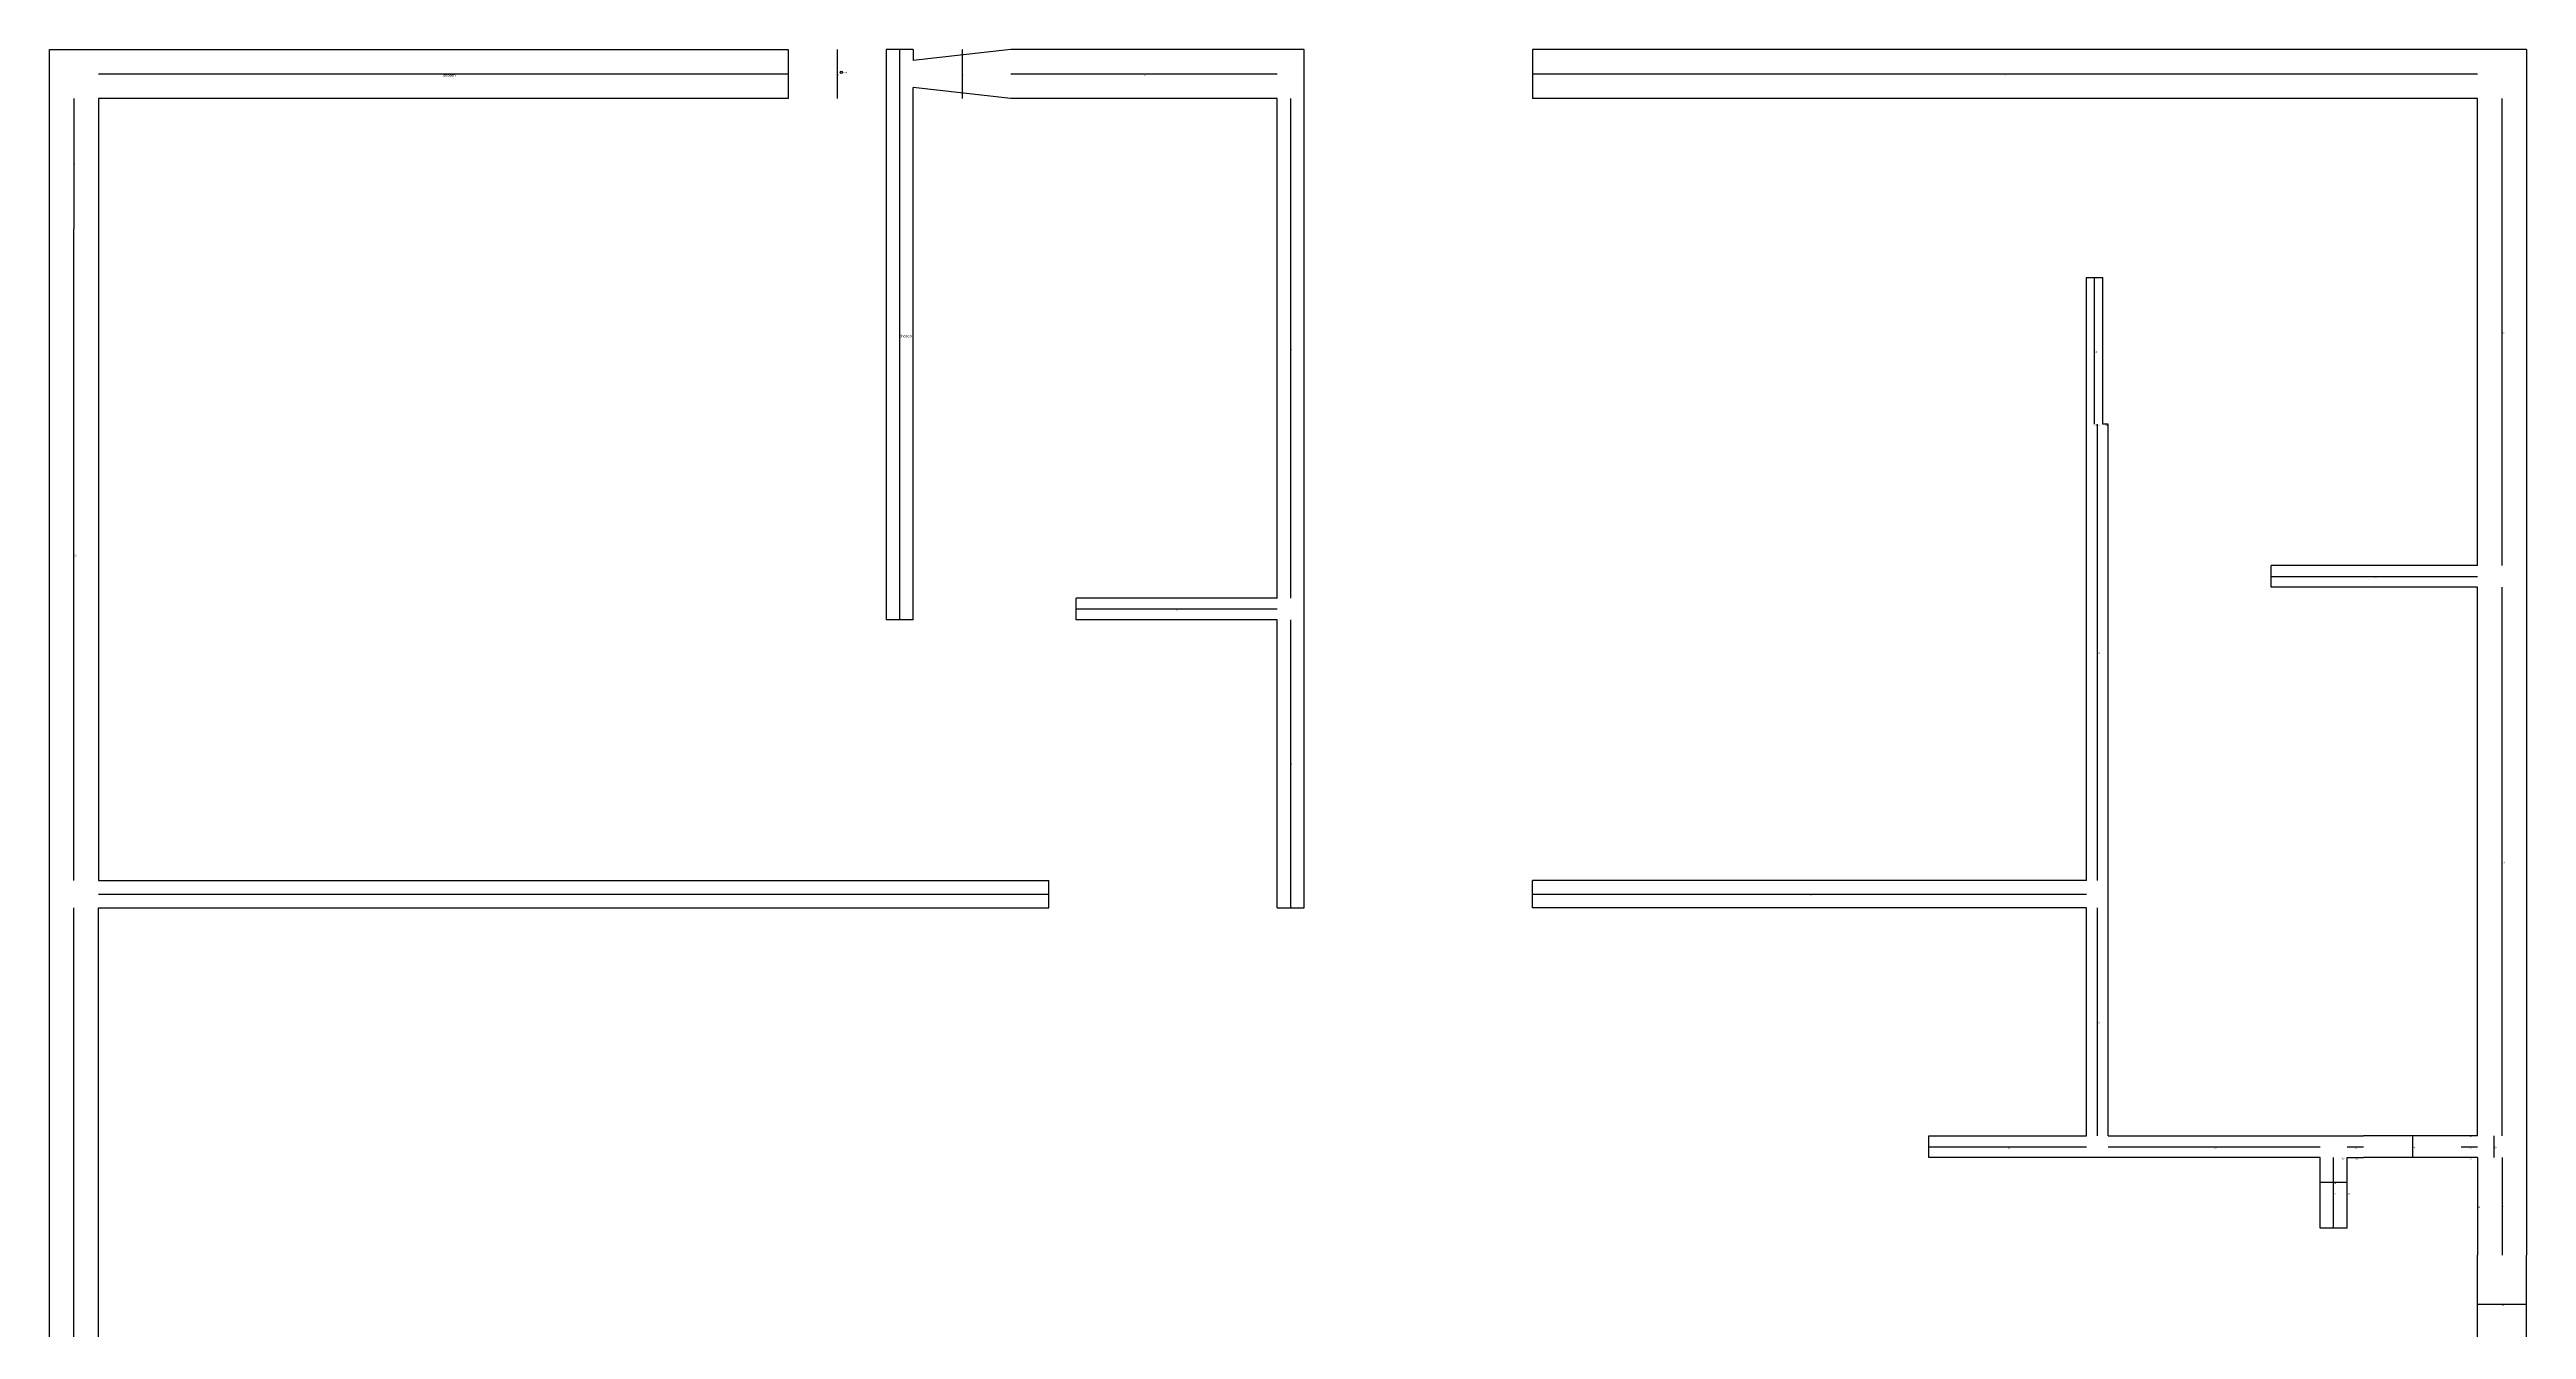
# Model space of a CAD drawing. Header units: metres. Extents: x 328 to 784, y 390 to 981.
# Drawn here: x 328 to 784, y 745.4 to 981 of the extents above; entities that cross this region are included whole.
import ezdxf

# ---------------------------------------------------------------- set-up
doc = ezdxf.new("R2010")
doc.units = ezdxf.units.M

msp = doc.modelspace()

# ---------------------------------------------------------------- linework, layer by layer
at = {"layer": 'centrelines'}
for p, q in [((473, 981), (473, 972)), ((484.5, 981), (484.5, 876)), ((496, 981), (496, 972)), ((337, 976.5), (464, 976.5)), ((505, 976.5), (554, 976.5)), ((601, 976.5), (775, 976.5)), ((332.5, 972), (332.5, 948)), ((556.5, 880), (556.5, 972)), ((779.5, 886), (779.5, 972)), ((332.5, 828), (332.5, 948)), ((704.5, 912), (704.5, 939)), ((704.5, 912), (704.5, 912)), ((705, 828), (705, 912)), ((705, 912), (705, 912)), ((706.5, 912), (706.5, 912)), ((737, 884), (775, 884)), ((779.5, 781), (779.5, 882)), ((517, 878), (554, 878)), ((556.5, 823), (556.5, 876)), ((337, 825.5), (512, 825.5)), ((601, 825.5), (703, 825.5)), ((332.5, 546), (332.5, 823)), ((705, 781), (705, 823)), ((763, 781), (763, 777)), ((773.5, 781), (773.5, 781)), ((778, 781), (778, 777)), ((674, 779), (703, 779)), ((707, 779), (746, 779)), ((748.5, 764), (748.5, 777)), ((750, 777), (750, 777)), ((751, 779), (754, 779)), ((752.5, 777), (752.5, 777)), ((772, 779), (775, 779)), ((773.5, 777), (773.5, 777)), ((779.5, 777), (779.5, 759)), ((746, 772.5), (751, 772.5)), ((746, 770.5), (746, 770.5)), ((751, 770.5), (751, 770.5)), ((775, 768), (775, 768)), ((775, 750), (784, 750))]:
    msp.add_line(p, q, dxfattribs=at)
at = {"layer": 'entity_location'}
msp.add_circle((473.76, 976.79), 0.2, dxfattribs=at)
at = {"layer": 'wall'}
for p, q in [((328, 537), (328, 981)), ((328, 981), (464, 981)), ((464, 981), (464, 972)), ((487, 981), (482, 981)), ((482, 981), (482, 876)), ((505, 981), (487, 979)), ((487, 981), (487, 979)), ((559, 981), (505, 981)), ((559, 823), (559, 981)), ((784, 981), (601, 981)), ((601, 981), (601, 972)), ((784, 981), (784, 759)), ((464, 972), (337, 972)), ((337, 972), (337, 948)), ((505, 972), (487, 974)), ((487, 876), (487, 974)), ((554, 972), (505, 972)), ((554, 880), (554, 972)), ((775, 972), (601, 972)), ((775, 886), (775, 972)), ((337, 948), (337, 828)), ((703, 912), (703, 939)), ((703, 939), (706, 939)), ((706, 912), (706, 939)), ((703, 828), (703, 912)), ((707, 912), (706, 912)), ((707, 781), (707, 912)), ((737, 882), (737, 886)), ((775, 886), (737, 886)), ((775, 882), (737, 882)), ((775, 781), (775, 882)), ((487, 876), (482, 876)), ((517, 876), (517, 880)), ((554, 880), (517, 880)), ((554, 876), (517, 876)), ((554, 823), (554, 876)), ((337, 828), (512, 828)), ((512, 823), (512, 828)), ((601, 823), (601, 828)), ((703, 828), (601, 828)), ((337, 546), (337, 823)), ((337, 823), (512, 823)), ((554, 823), (559, 823)), ((703, 823), (601, 823)), ((703, 781), (703, 823)), ((674, 777), (674, 781)), ((674, 781), (703, 781)), ((707, 781), (754, 781)), ((772, 781), (754, 781)), ((775, 781), (772, 781)), ((746, 777), (674, 777)), ((746, 764), (746, 777)), ((751, 764), (751, 777)), ((751, 777), (754, 777)), ((772, 777), (754, 777)), ((775, 777), (772, 777)), ((775, 777), (775, 759)), ((751, 764), (746, 764)), ((775, 741), (775, 759)), ((784, 741), (784, 759))]:
    msp.add_line(p, q, dxfattribs=at)

# ---------------------------------------------------------------- texts
at = {"layer": 'centrelines', "char_height": 0.3, "attachment_point": 1}
for s, insert in [('1', (400.5, 976.5)), ('0', (473, 976.5)), ('3', (496, 976.5)), ('4', (529.5, 976.5)), ('7', (688, 976.5)), ('9', (332.5, 960)), ('2', (484.5, 928.5)), ('5', (556.5, 926)), ('22', (779.5, 929)), ('14', (704.5, 925.5)), ('15', (704.5, 912)), ('17', (705, 912)), ('18', (706.5, 912)), ('10', (332.5, 888)), ('20', (756, 884)), ('6', (535.5, 878)), ('16', (705, 870)), ('8', (556.5, 849.5)), ('24', (779.5, 831.5)), ('11', (424.5, 825.5)), ('12', (652, 825.5)), ('19', (705, 802)), ('36', (773.5, 781)), ('21', (688.5, 779)), ('23', (726.5, 779)), ('30', (750, 777)), ('29', (752.5, 779)), ('32', (752.5, 777)), ('34', (763, 779)), ('35', (773.5, 779)), ('37', (773.5, 777)), ('39', (778, 779)), ('28', (748.5, 772.5)), ('31', (746, 770.5)), ('27', (748.5, 770.5)), ('33', (751, 770.5)), ('43', (775, 768)), ('41', (779.5, 768)), ('47', (779.5, 750))]:
    msp.add_mtext(s, dxfattribs=dict(at, insert=insert))
at = {"layer": 'chosen_line', "color": 3, "char_height": 0.5, "attachment_point": 1}
for insert in [(400.5, 976.5), (484.5, 928.5)]:
    msp.add_mtext('chosen', dxfattribs=dict(at, insert=insert))
at = {"layer": 'debug', "insert": (473.76, 976.79), "char_height": 0.2, "attachment_point": 1}
msp.add_mtext('473, 976', dxfattribs=at)

doc.saveas('drawing.dxf')
